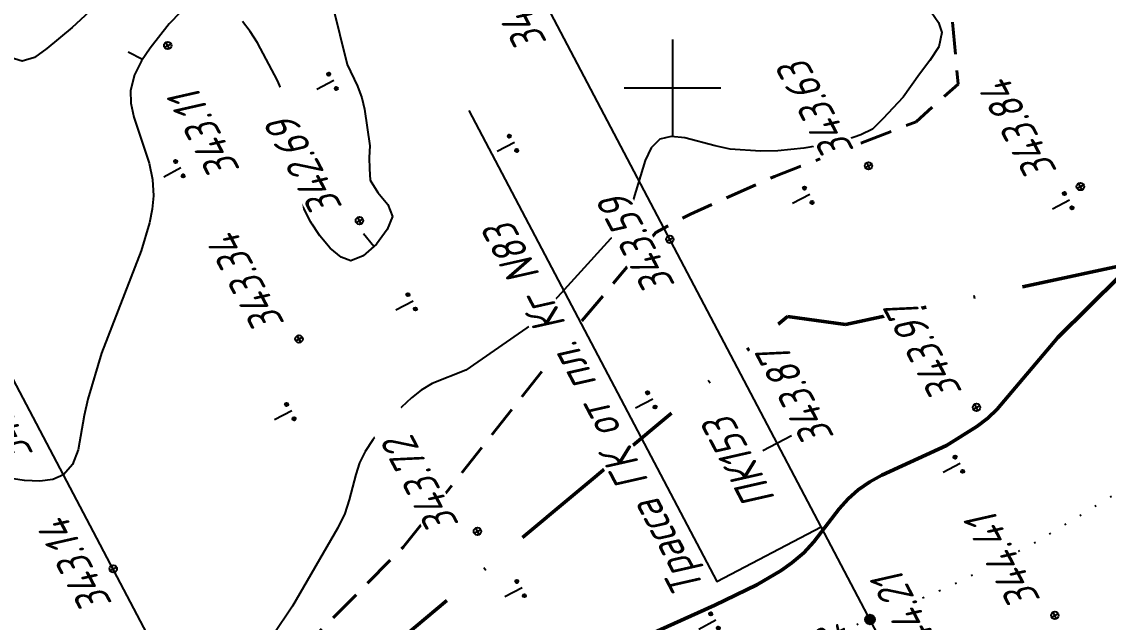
# Model space of a CAD drawing. Extents: x 1517488 to 1518012, y 2189588 to 2190112.
# Drawn here: x 1517759.7 to 1517827, y 2189766.9 to 2189804.1 of the extents above; entities that cross this region are included whole.
import ezdxf
from ezdxf.enums import TextEntityAlignment as Align

# ---------------------------------------------------------------- set-up
doc = ezdxf.new("R2010")
doc.units = 0
for name, pattern in [('ACAD_ISO10W100', [18, 12, -3, 0, -3]), ('IZ_HIDDEN', [3, 2, -1]), ('ИИDot', [1, 0, -1])]:
    doc.linetypes.add(name, pattern=pattern)
for name, color, linetype, lineweight in [('ИИ_ГЕОСЕТКА_025', 3, 'Continuous', 25), ('ИИ_ГИДРОЛОГИЯ_025', 150, 'Continuous', 25), ('ИИ_ГРАНИЦА_025', 7, 'Continuous', 25), ('ИИ_КОНТУР_025', 7, 'ИИDot', 25), ('ИИ_ОТМЕТКА_025', 7, 'Continuous', 25), ('ИИ_ПИКЕТАЖ_025', 7, 'Continuous', 25), ('ИИ_РАЗМЕР_025', 7, 'Continuous', 25), ('ИИ_РЕЛЬЕФ_025', 34, 'Continuous', 25), ('ИИ_РЕЛЬЕФ_050', 34, 'Continuous', 50), ('ИИ_ТЕКСТ_025', 7, 'Continuous', 25), ('ИИ_ТРАССА_ТРУБ_025', 7, 'Continuous', 25), ('ИИ_УГОДЬЯ_025', 7, 'Continuous', 25)]:
    doc.layers.add(name, color=color, linetype=linetype, lineweight=lineweight)
doc.styles.add('VNIPISIMPLEXCUR', font='simplex.shx', dxfattribs={"width": 0.8, "oblique": 15})
doc.dimstyles.new('ИИ-1000-м-dm$2', dxfattribs={"dimtxt": 2.5, "dimasz": 2.5, "dimexe": 1.25, "dimexo": 0, "dimgap": 1, "dimtad": 2, "dimtoh": 1, "dimzin": 1, "dimdsep": 46, "dimtxsty": 'VNIPISIMPLEXCUR', "dimcen": 2.5, "dimaunit": 1, "dimazin": 0, "dimtfac": 1, "dimtmove": 1, "dimatfit": 2, "dimfxl": 1, "dimarcsym": 0})

# ---------------------------------------------------------------- blocks, each defined once
blk = doc.blocks.new('PICKET')
at = {"color": 0, "linetype": 'Continuous', "lineweight": 25}
for p, q in [((-0.23, 0), (0.23, 0)), ((0, 0.23), (0, -0.23))]:
    blk.add_line(p, q, dxfattribs=at)
blk.add_circle((0, 0), 0.23, dxfattribs=at)
at = {"color": 0, "linetype": 'Continuous', "style": 'VNIPISIMPLEXCUR', "oblique": 15, "width": 0.8}
blk.add_attdef('OTMETKA', (1.25, 0.3), '', height=2, dxfattribs=at)
at = {"color": 8, "linetype": 'Continuous', "style": 'VNIPISIMPLEXCUR', "oblique": 15, "width": 0.8, "flags": 1}
blk.add_attdef('NOMER', (1.25, -2.7), '', height=2, dxfattribs=at)
blk = doc.blocks.new('ИИ05407')
at = {"linetype": 'Continuous', "lineweight": 25}
h = blk.add_hatch(color=0, dxfattribs=at)
edge = h.paths.add_edge_path()
edge.add_arc((-0.5, 0.1), 0.1, 0, 360)
h = blk.add_hatch(color=0, dxfattribs=at)
edge = h.paths.add_edge_path()
edge.add_arc((0.5, 0.1), 0.1, 0, 360)
at = {"color": 0, "linetype": 'Continuous', "lineweight": 25}
blk.add_lwpolyline([(0, 0), (0, 1.2)], dxfattribs=at)
for centre in [(-0.5, 0.1), (0.5, 0.1)]:
    blk.add_circle(centre, 0.1, dxfattribs=at)
blk = doc.blocks.new('ИИ15001')
at = {"color": 0, "linetype": 'Continuous', "lineweight": 25}
blk.add_lwpolyline([(0, 1), (0, -1)], dxfattribs=at)
at = {"color": 0, "linetype": 'Continuous', "lineweight": 25, "style": 'VNIPISIMPLEXCUR', "oblique": 15, "width": 0.8}
blk.add_attdef('STATIONING', text='', height=2, dxfattribs=at).set_placement((0, 2), align=Align.CENTER)
at = {"color": 7, "linetype": 'Continuous', "lineweight": 25, "style": 'VNIPISIMPLEXCUR', "oblique": 15, "width": 0.8}
blk.add_attdef('HEIGHT', text='', height=2, dxfattribs=at).set_placement((0, -2), align=Align.TOP_CENTER)
blk = doc.blocks.new('ИИ15002')
at = {"linetype": 'Continuous', "lineweight": 25}
h = blk.add_hatch(color=0, dxfattribs=at)
edge = h.paths.add_edge_path()
edge.add_arc((0, 0), 0.3, 0, 360)
at = {"color": 0, "linetype": 'Continuous', "lineweight": 25}
blk.add_circle((0, 0), 0.3, dxfattribs=at)
at = {"color": 0, "linetype": 'Continuous', "style": 'VNIPISIMPLEXCUR', "oblique": 15, "width": 0.8}
blk.add_attdef('STATIONING', (1, 1.3), '', height=2, rotation=90, dxfattribs=at)
at = {"color": 7, "linetype": 'Continuous', "style": 'VNIPISIMPLEXCUR', "oblique": 15, "width": 0.8}
blk.add_attdef('HEIGHT', text='', height=2, dxfattribs=at).set_placement((0, -1.3), align=Align.TOP_CENTER)
blk = doc.blocks.new('ИИ053296')
at = {"color": 0, "linetype": 'Continuous', "lineweight": 25}
blk.add_lwpolyline([(0, 0), (1, 0)], dxfattribs=at)
blk = doc.blocks.new('*D23')
at = {"layer": 'Defpoints', "color": 0, "transparency": 16777216}
for p in [(1517814.441, 2189993.765), (1517707.086, 2189966.699), (1517724.752, 2189945.437), (1517583.525, 2189878.795), (1517834.42, 2189724.983)]:
    blk.add_point(p, dxfattribs=at)
at = {"layer": 'ИИ_РАЗМЕР_025', "color": 0, "lineweight": -2, "transparency": 16777216}
for p, q in [((1517724.44, 2189943.751), (1517731.324, 2189944.207)), ((1517731.324, 2189944.207), (1517734.849, 2189937.516))]:
    blk.add_line(p, q, dxfattribs=at)
blk.add_arc((1517718.097, 2189945.797), 6.664, 315.03946, 9.20858, dxfattribs=at)
at = {"layer": 'ИИ_РАЗМЕР_025', "color": 0, "transparency": 16777216}
for points in [[(1517724.359, 2189946.761), (1517724.993, 2189946.966), (1517724.063, 2189948.767)], [(1517723.011, 2189940.82), (1517722.615, 2189941.356), (1517721.204, 2189939.901)]]:
    blk.add_solid(points, dxfattribs=at)
at = {"layer": 'ИИ_РАЗМЕР_025', "color": 0, "transparency": 16777216, "insert": (1517731.707, 2189939.852), "char_height": 2, "attachment_point": 5, "rotation": 117.7798, "style": 'VNIPISIMPLEXCUR'}
blk.add_mtext("88°41'", dxfattribs=at)
blk = doc.blocks.new('ИИ05012')
at = {"color": 0, "linetype": 'Continuous', "lineweight": 25, "flags": 128}
for points in [[(0, 3), (0, -3)], [(-3, 0), (3, 0)]]:
    blk.add_lwpolyline(points, dxfattribs=at)

msp = doc.modelspace()

# ---------------------------------------------------------------- linework, layer by layer
msp.add_lwpolyline([(1517787.393, 2189798.609), (1517802.755, 2189769.447), (1517809.206, 2189772.846)])
at = {"layer": 'ИИ_ГИДРОЛОГИЯ_025', "linetype": 'IZ_HIDDEN', "lineweight": 40, "flags": 128}
msp.add_lwpolyline([(1517767.729, 2189759.258), (1517774.05, 2189760.258), (1517776.799, 2189764.995), (1517783.326, 2189771.584), (1517794.266, 2189785.432), (1517798.97, 2189791.061), (1517801.114, 2189792.19), (1517806.322, 2189794.523), (1517810.193, 2189796.014), (1517815.085, 2189797.906), (1517817.691, 2189800.238), (1517817.266, 2189804.945), (1517814.198, 2189811.549), (1517811.615, 2189818.271), (1517807.591, 2189818.891), (1517800.391, 2189815.92), (1517793.4, 2189813.333), (1517790.003, 2189812.503), (1517786.431, 2189812.265), (1517785.854, 2189813.879), (1517787.654, 2189815.923), (1517790.582, 2189818.424), (1517794.977, 2189820.739), (1517802.436, 2189824.258), (1517807.069, 2189825.602), (1517811.922, 2189828.457), (1517817.876, 2189828.853), (1517823.551, 2189832.117), (1517828.657, 2189836.725), (1517831.188, 2189842.579), (1517834.628, 2189846.446), (1517839.057, 2189849.738), (1517841.72, 2189851.963), (1517844.571, 2189853.354), (1517852.7, 2189852.511), (1517859.346, 2189851.157), (1517863.553, 2189849.058), (1517865.58, 2189845.338), (1517865.482, 2189841.173), (1517865.627, 2189839.361), (1517868.765, 2189837.373), (1517869.921, 2189835.933), (1517871.672, 2189833.836), (1517877.209, 2189832.33), (1517883.588, 2189833.319), (1517898.79, 2189836.797)], dxfattribs=at)
at = {"layer": 'ИИ_ГРАНИЦА_025', "color": 150, "linetype": 'ACAD_ISO10W100', "lineweight": 50, "flags": 128}
msp.add_lwpolyline([(1517774.823, 2189765.568), (1517783.469, 2189766.144), (1517807.124, 2189785.862), (1517810.716, 2189785.361), (1517848.228, 2189793.342), (1517858.123, 2189797.372), (1517925.715, 2189786.864)], dxfattribs=at)
at = {"layer": 'ИИ_КОНТУР_025', "linetype": 'ИИDot', "flags": 128}
msp.add_lwpolyline([(1517760.896, 2189755.167), (1517762.534, 2189754.464), (1517763.092, 2189754.282), (1517764.405, 2189754.057), (1517765.98, 2189754.019), (1517767.818, 2189754.169), (1517769.867, 2189754.51), (1517770.445, 2189754.729), (1517771.198, 2189755.092), (1517772.009, 2189755.484), (1517772.86, 2189755.92), (1517774.072, 2189756.537), (1517775.472, 2189757.229), (1517776.893, 2189757.945), (1517777.827, 2189758.486), (1517778.876, 2189758.991), (1517780.042, 2189759.461), (1517781.324, 2189759.895), (1517782.722, 2189760.293), (1517785.866, 2189760.982), (1517800.355, 2189763.548), (1517803.54, 2189764.272), (1517806.821, 2189765.198), (1517810.196, 2189766.326), (1517813.634, 2189767.642), (1517816.939, 2189769.067), (1517820.076, 2189770.587), (1517823.048, 2189772.202), (1517828.773, 2189775.716), (1517836.357, 2189780.643), (1517841.682, 2189784.093), (1517850.702, 2189789.675), (1517855.84, 2189792.829), (1517858.126, 2189794.364), (1517860.158, 2189795.852), (1517861.936, 2189797.293), (1517863.461, 2189798.687), (1517864.732, 2189800.034), (1517865.749, 2189801.333), (1517866.512, 2189802.586), (1517867.089, 2189803.763), (1517867.546, 2189804.837), (1517867.884, 2189805.807), (1517868.103, 2189806.675), (1517868.202, 2189807.439), (1517868.182, 2189808.1), (1517868.043, 2189808.657), (1517867.228, 2189809.948), (1517866.83, 2189810.849), (1517866.592, 2189811.813), (1517866.512, 2189812.84), (1517866.544, 2189813.362), (1517866.639, 2189813.868), (1517866.798, 2189814.358), (1517867.021, 2189814.832), (1517867.308, 2189815.29), (1517868.071, 2189816.159), (1517868.548, 2189816.569), (1517869.068, 2189816.936), (1517869.609, 2189817.231), (1517870.171, 2189817.455), (1517870.754, 2189817.607), (1517871.359, 2189817.688), (1517871.984, 2189817.697), (1517872.631, 2189817.635), (1517875.491, 2189816.933), (1517880.77, 2189815.438), (1517883.375, 2189814.493), (1517885.669, 2189813.404), (1517887.664, 2189812.311), (1517888.847, 2189811.823), (1517889.913, 2189811.548), (1517890.862, 2189811.484), (1517891.473, 2189811.615), (1517892.416, 2189811.966), (1517895.295, 2189813.328), (1517899.5, 2189815.568), (1517899.62, 2189815.635)], dxfattribs=at)
at = {"layer": 'ИИ_РЕЛЬЕФ_025'}
for points, elevation in [([(1517777.993, 2189808.977), (1517779.854, 2189801.452), (1517780.496, 2189800.105), (1517780.767, 2189799.38), (1517780.93, 2189798.682), (1517781.249, 2189796.413), (1517781.221, 2189795.698), (1517781.232, 2189794.987), (1517781.283, 2189794.28), (1517781.754, 2189793.529), (1517782.382, 2189792.793), (1517782.654, 2189792.05), (1517782.338, 2189791.24), (1517781.667, 2189790.336), (1517780.849, 2189789.602), (1517780.091, 2189789.302), (1517779.476, 2189789.522), (1517778.806, 2189790.084), (1517778.155, 2189790.854), (1517777.596, 2189791.7), (1517777.202, 2189792.487), (1517777.063, 2189793.329), (1517777.091, 2189794.201), (1517777.175, 2189795.115), (1517777.116, 2189796.061), (1517776.915, 2189796.894), (1517776.305, 2189798.689), (1517775.537, 2189800.452), (1517774.307, 2189802.785), (1517773.857, 2189803.494), (1517773.372, 2189804.101)], 343), ([(1517764.146, 2189804.955), (1517762.815, 2189803.744), (1517761.263, 2189802.439), (1517760.489, 2189801.885), (1517759.722, 2189801.661), (1517758.979, 2189801.888)], 342.5), ([(1517816.017, 2189804.705), (1517816.473, 2189804.051), (1517816.684, 2189803.423), (1517816.493, 2189802.54), (1517815.942, 2189801.698), (1517815.288, 2189800.839), (1517814.29, 2189799.428), (1517813.031, 2189798.084), (1517812.382, 2189797.451), (1517811.667, 2189797.097), (1517810.844, 2189796.812), (1517809.952, 2189796.587), (1517808.128, 2189796.279), (1517806.519, 2189796.104), (1517805.461, 2189796.075), (1517803.566, 2189796.216), (1517802.654, 2189796.411), (1517800.768, 2189796.913), (1517799.918, 2189796.996), (1517799.213, 2189796.818), (1517798.688, 2189796.292), (1517798.312, 2189795.497), (1517797.441, 2189792.65), (1517796.359, 2189790.892), (1517791.446, 2189785.479), (1517787.197, 2189782.537), (1517785.125, 2189781.703), (1517784.441, 2189781.289), (1517783.836, 2189780.812), (1517783.211, 2189780.247), (1517782.59, 2189779.614), (1517781.995, 2189778.934), (1517781.449, 2189778.226), (1517780.974, 2189777.509), (1517780.624, 2189776.797), (1517780.385, 2189776.068), (1517779.987, 2189774.516), (1517779.701, 2189773.672), (1517779.272, 2189772.768), (1517776.462, 2189767.935), (1517775.242, 2189766.116)], 343.5), ([(1517769.524, 2189804.676), (1517768.833, 2189803.97), (1517767.654, 2189802.449), (1517767.125, 2189801.664), (1517766.693, 2189800.799), (1517766.44, 2189799.844), (1517766.449, 2189799.049), (1517766.638, 2189798.19), (1517767.589, 2189795.337), (1517767.805, 2189794.33), (1517767.856, 2189793.313), (1517767.769, 2189792.498), (1517767.605, 2189791.657), (1517767.089, 2189789.913), (1517764.637, 2189783.593), (1517763.796, 2189780.733), (1517763.561, 2189779.725), (1517763.192, 2189777.602), (1517762.854, 2189776.705), (1517762.291, 2189776.051), (1517761.637, 2189775.77), (1517760.819, 2189775.666), (1517759.874, 2189775.698), (1517757.757, 2189776.007)], 343)]:
    msp.add_lwpolyline(points, dxfattribs=dict(at, elevation=elevation))
at = {"layer": 'ИИ_РЕЛЬЕФ_050', "elevation": 344}
msp.add_lwpolyline([(1517827.697, 2189788.357), (1517823.857, 2189784.552), (1517820.1, 2189780.118), (1517819.52, 2189779.562), (1517818.858, 2189779.038), (1517816.973, 2189777.866), (1517812.971, 2189776.045), (1517812.218, 2189775.619), (1517811.508, 2189775.134), (1517810.875, 2189774.576), (1517810.32, 2189773.953), (1517808.745, 2189771.906), (1517808.126, 2189771.236), (1517807.398, 2189770.609), (1517806.734, 2189770.143), (1517805.219, 2189769.253), (1517802.623, 2189767.993), (1517797.178, 2189765.529)], dxfattribs=at)
at = {"layer": 'ИИ_ТРАССА_ТРУБ_025', "color": 4}
for points in [[(1517834.42, 2189724.983), (1517707.086, 2189966.699)], [(1517799.013, 2189706.331), (1517750.65, 2189798.13), (1517720.64, 2189855.08), (1517697, 2189900)]]:
    msp.add_lwpolyline(points, dxfattribs=at)

# ---------------------------------------------------------------- block references
at = {"layer": 'ИИ_ГЕОСЕТКА_025'}
msp.add_blockref('ИИ05012', (1517800, 2189800), dxfattribs=at)
at = {"layer": 'ИИ_РЕЛЬЕФ_025'}
for p, rotation in [((1517767.184, 2189801.752, 343), 152.6664851259177), ((1517781.505, 2189790.191, 343), 129.5063038659177)]:
    msp.add_blockref('ИИ053296', p, dxfattribs=dict(at, rotation=rotation))
at = {"layer": 'ИИ_УГОДЬЯ_025', "rotation": 117.7797222222222}
for p in [(1517779.032, 2189800.449), (1517790.21, 2189796.616), (1517769.554, 2189795.042), (1517808.496, 2189793.402), (1517824.594, 2189793.061), (1517783.94, 2189786.807), (1517798.782, 2189780.74), (1517776.422, 2189780.017), (1517817.825, 2189776.76), (1517790.682, 2189769.067), (1517802.695, 2189767.056)]:
    msp.add_blockref('ИИ05407', p, dxfattribs=at)

# ---------------------------------------------------------------- next in the draw order: wipeouts: each hides what was drawn before it
at = {"lineweight": 0}
for points, layer in [([(1517792.41, 2189802.861), (1517788.455, 2189810.368), (1517786.438, 2189809.306), (1517790.393, 2189801.799)], 'ИИ_ОТМЕТКА_025'), ([(1517811.432, 2189796.172), (1517807.441, 2189803.747), (1517805.424, 2189802.684), (1517809.415, 2189795.109)], 'ИИ_ОТМЕТКА_025'), ([(1517823.998, 2189794.888), (1517820.103, 2189802.282), (1517818.086, 2189801.219), (1517821.98, 2189793.826)], 'ИИ_ОТМЕТКА_025'), ([(1517773.403, 2189794.978), (1517769.838, 2189801.744), (1517767.821, 2189800.681), (1517771.385, 2189793.915)], 'ИИ_ОТМЕТКА_025'), ([(1517779.748, 2189792.658), (1517775.829, 2189800.098), (1517773.811, 2189799.035), (1517777.731, 2189791.596)], 'ИИ_ОТМЕТКА_025'), ([(1517759.921, 2189790.386), (1517756.215, 2189797.422), (1517754.198, 2189796.359), (1517757.904, 2189789.324)], 'ИИ_ОТМЕТКА_025'), ([(1517818.124, 2189781.228), (1517814.098, 2189788.87), (1517812.081, 2189787.807), (1517816.106, 2189780.165)], 'ИИ_ОТМЕТКА_025'), ([(1517810.47, 2189767.466), (1517802.694, 2189763.37), (1517803.756, 2189761.352), (1517811.532, 2189765.449)], 'ИИ_ПИКЕТАЖ_025'), ([(1517801.926, 2189769.593), (1517786.738, 2189798.425), (1517784.72, 2189797.362), (1517799.909, 2189768.53)], 'ИИ_ТЕКСТ_025'), ([(1517763.836, 2189757.609), (1517748.695, 2189786.35), (1517746.678, 2189785.288), (1517761.818, 2189756.546)], 'ИИ_ТЕКСТ_025')]:
    msp.add_wipeout(points, dxfattribs=at).dxf.layer = layer

# ---------------------------------------------------------------- next in the draw order: block references
at = {"layer": 'ИИ_ОТМЕТКА_025'}
ref = msp.add_blockref('PICKET', (1517790.803, 2189807.781, 343.28), dxfattribs=dict(at, rotation=117.7797222222222))
ref.add_attrib('OTMETKA', '343.28', (1517792.268, 2189802.83, 343.28), dxfattribs={"layer": '0', "color": 0, "linetype": 'Continuous', "height": 2, "rotation": 117.77972, "style": 'VNIPISIMPLEXCUR', "oblique": 15, "width": 0.8})
ref = msp.add_blockref('PICKET', (1517768.742, 2189802.619, 343.11), dxfattribs=dict(at, rotation=117.7797222222222))
ref.add_attrib('OTMETKA', '343.11', (1517773.261, 2189794.946, 343.11), dxfattribs={"layer": '0', "color": 0, "height": 2, "rotation": 117.77972, "style": 'VNIPISIMPLEXCUR', "oblique": 15, "width": 0.8})
ref = msp.add_blockref('PICKET', (1517812.138, 2189795.174, 343.63), dxfattribs=dict(at, rotation=117.7797222222222))
ref.add_attrib('OTMETKA', '343.63', (1517811.29, 2189796.14, 343.63), dxfattribs={"layer": '0', "color": 0, "height": 2, "rotation": 117.77972, "style": 'VNIPISIMPLEXCUR', "oblique": 15, "width": 0.8})
ref = msp.add_blockref('PICKET', (1517825.26, 2189793.89, 343.84), dxfattribs=dict(at, rotation=117.7797222222222))
ref.add_attrib('OTMETKA', '343.84', (1517823.856, 2189794.857, 343.84), dxfattribs={"layer": '0', "color": 0, "height": 2, "rotation": 117.77972, "style": 'VNIPISIMPLEXCUR', "oblique": 15, "width": 0.8})
ref = msp.add_blockref('PICKET', (1517818.83, 2189780.23, 343.97), dxfattribs=dict(at, rotation=117.7797222222222))
ref.add_attrib('OTMETKA', '343.97', (1517817.982, 2189781.196, 343.97), dxfattribs={"layer": '0', "color": 0, "height": 2, "rotation": 117.77972, "style": 'VNIPISIMPLEXCUR', "oblique": 15, "width": 0.8})
ref = msp.add_blockref('PICKET', (1517758.52, 2189783.16, 342.83), dxfattribs=dict(at, rotation=117.7797222222222))
ref.add_attrib('OTMETKA', '342.83', (1517760.469, 2189777.367, 342.83), dxfattribs={"layer": '0', "color": 0, "linetype": 'Continuous', "height": 2, "rotation": 117.77972, "style": 'VNIPISIMPLEXCUR', "oblique": 15, "width": 0.8})

# ---------------------------------------------------------------- next in the draw order: wipeouts: each hides what was drawn before it
at = {"lineweight": 0}
for points, layer in [([(1517800.347, 2189787.835), (1517796.428, 2189795.274), (1517794.411, 2189794.211), (1517798.33, 2189786.772)], 'ИИ_ОТМЕТКА_025'), ([(1517776.164, 2189785.458), (1517772.269, 2189792.851), (1517770.252, 2189791.788), (1517774.146, 2189784.395)], 'ИИ_ОТМЕТКА_025'), ([(1517786.961, 2189773.028), (1517783.018, 2189780.512), (1517781.001, 2189779.45), (1517784.944, 2189771.965)], 'ИИ_ОТМЕТКА_025'), ([(1517765.481, 2189768.129), (1517761.729, 2189775.253), (1517759.711, 2189774.19), (1517763.464, 2189767.066)], 'ИИ_ОТМЕТКА_025'), ([(1517806.768, 2189774.194), (1517803.299, 2189780.781), (1517801.281, 2189779.718), (1517804.751, 2189773.131)], 'ИИ_ПИКЕТАЖ_025'), ([(1517817.372, 2189764.305), (1517813.666, 2189771.34), (1517811.649, 2189770.278), (1517815.355, 2189763.242)], 'ИИ_ПИКЕТАЖ_025')]:
    msp.add_wipeout(points, dxfattribs=at).dxf.layer = layer

# ---------------------------------------------------------------- next in the draw order: block references
at = {"layer": 'ИИ_ОТМЕТКА_025'}
ref = msp.add_blockref('PICKET', (1517780.613, 2189791.783, 342.69), dxfattribs=dict(at, rotation=117.7797222222222))
ref.add_attrib('OTMETKA', '342.69', (1517779.606, 2189792.627, 342.69), dxfattribs={"layer": '0', "color": 0, "height": 2, "rotation": 117.77972, "style": 'VNIPISIMPLEXCUR', "oblique": 15, "width": 0.8})
ref = msp.add_blockref('PICKET', (1517799.838, 2189790.63, 343.59), dxfattribs=dict(at, rotation=117.7797222222222))
ref.add_attrib('OTMETKA', '343.59', (1517800.206, 2189787.803, 343.59), dxfattribs={"layer": '0', "color": 0, "linetype": 'Continuous', "height": 2, "rotation": 117.77972, "style": 'VNIPISIMPLEXCUR', "oblique": 15, "width": 0.8})
ref = msp.add_blockref('PICKET', (1517776.87, 2189784.46, 343.34), dxfattribs=dict(at, rotation=117.7797222222222))
ref.add_attrib('OTMETKA', '343.34', (1517776.022, 2189785.426, 343.34), dxfattribs={"layer": '0', "color": 0, "height": 2, "rotation": 117.77972, "style": 'VNIPISIMPLEXCUR', "oblique": 15, "width": 0.8})
ref = msp.add_blockref('PICKET', (1517787.92, 2189772.56, 343.72), dxfattribs=dict(at, rotation=117.7797222222222))
ref.add_attrib('OTMETKA', '343.72', (1517786.819, 2189772.996, 343.72), dxfattribs={"layer": '0', "color": 0, "height": 2, "rotation": 117.77972, "style": 'VNIPISIMPLEXCUR', "oblique": 15, "width": 0.8})
ref = msp.add_blockref('PICKET', (1517765.37, 2189770.24, 343.14), dxfattribs=dict(at, rotation=117.7797222222222))
ref.add_attrib('OTMETKA', '343.14', (1517765.34, 2189768.097, 343.14), dxfattribs={"layer": '0', "color": 0, "linetype": 'Continuous', "height": 2, "rotation": 117.77972, "style": 'VNIPISIMPLEXCUR', "oblique": 15, "width": 0.8})
at = {"layer": 'ИИ_ПИКЕТАЖ_025', "color": 4}
ref = msp.add_blockref('ИИ15002', (1517812.231, 2189767.105, 344.21), dxfattribs=dict(at, rotation=117.7797961859177))
ref.add_attrib('STATIONING', '+87.50', (1517810.614, 2189767.384, 172.105), dxfattribs={"layer": '0', "color": 0, "linetype": 'Continuous', "height": 2, "rotation": 207.7798, "style": 'VNIPISIMPLEXCUR', "oblique": 15, "width": 0.8})
ref.add_attrib('HEIGHT', '344.21', dxfattribs={"layer": '0', "color": 7, "linetype": 'Continuous', "height": 2, "rotation": 117.7798, "style": 'VNIPISIMPLEXCUR', "oblique": 15, "width": 0.8}).set_placement((1517813.774, 2189766.543, 172.105), align=Align.TOP_CENTER)

# ---------------------------------------------------------------- next in the draw order: texts
at = {"layer": 'ИИ_ТЕКСТ_025', "style": 'VNIPISIMPLEXCUR', "oblique": 15, "width": 0.8}
msp.add_text('Трасса ГК от пл. Кг N83', height=2, rotation=117.77972, dxfattribs=at).set_placement((1517802.021, 2189769.112))

# ---------------------------------------------------------------- next in the draw order: wipeouts: each hides what was drawn before it
at = {"lineweight": 0}
for points, layer in [([(1517822.974, 2189768.358), (1517819.267, 2189775.393), (1517817.25, 2189774.33), (1517820.956, 2189767.295)], 'ИИ_ОТМЕТКА_025'), ([(1517810.527, 2189777.819), (1517806.501, 2189785.462), (1517804.484, 2189784.399), (1517808.509, 2189776.757)], 'ИИ_ПИКЕТАЖ_025')]:
    msp.add_wipeout(points, dxfattribs=at).dxf.layer = layer

# ---------------------------------------------------------------- next in the draw order: block references
at = {"layer": 'ИИ_ОТМЕТКА_025'}
ref = msp.add_blockref('PICKET', (1517823.68, 2189767.36, 344.41), dxfattribs=dict(at, rotation=117.7797222222222))
ref.add_attrib('OTMETKA', '344.41', (1517822.832, 2189768.326, 344.41), dxfattribs={"layer": '0', "color": 0, "height": 2, "rotation": 117.77972, "style": 'VNIPISIMPLEXCUR', "oblique": 15, "width": 0.8})
at = {"layer": 'ИИ_ПИКЕТАЖ_025', "color": 4}
ref = msp.add_blockref('ИИ15001', (1517806.481, 2189778.019, 343.87), dxfattribs=dict(at, rotation=117.7798))
ref.add_attrib('STATIONING', 'ПК153', dxfattribs={"layer": '0', "color": 0, "linetype": 'Continuous', "lineweight": 25, "height": 2, "rotation": 117.7798, "style": 'VNIPISIMPLEXCUR', "oblique": 15, "width": 0.8}).set_placement((1517805.017, 2189777.219, 171.935), align=Align.CENTER)
ref.add_attrib('HEIGHT', '343.87', dxfattribs={"layer": '0', "color": 7, "linetype": 'Continuous', "lineweight": 25, "height": 2, "rotation": 117.7798, "style": 'VNIPISIMPLEXCUR', "oblique": 15, "width": 0.8}).set_placement((1517806.769, 2189780.361, 171.935), align=Align.TOP_CENTER)

# ---------------------------------------------------------------- next in the draw order: dimensions: what is measured, and where the dimension line sits
at = {"layer": 'ИИ_РАЗМЕР_025'}
dim = msp.add_angular_dim_2l(base=(1517724.752, 2189945.437), line1=((1517814.441, 2189993.765), (1517583.525, 2189878.795)), line2=((1517834.42, 2189724.983), (1517707.086, 2189966.699)), dimstyle='ИИ-1000-м-dm$2', override={"dimtxt": 2, "dimasz": 2, "dimgap": 0.5}, dxfattribs=at)
dim.commit()
dim.dimension.update_dxf_attribs({"geometry": '*D23', "text_midpoint": (1517731.707, 2189939.852), "dimtype": 162})

doc.saveas('drawing.dxf')
